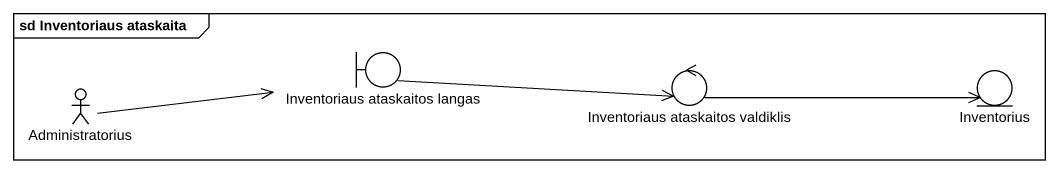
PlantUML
@startuml
mainframe sd Inventoriaus ataskaita
boundary "Inventoriaus ataskaitos langas" as Inventoriaus_ataskaitos
actor Administratorius
control "Inventoriaus ataskaitos valdiklis" as Inventoriaus_ataskaitos_2
entity Inventorius
Inventoriaus_ataskaitos -right-> Inventoriaus_ataskaitos_2
Administratorius -right-> Inventoriaus_ataskaitos
Inventoriaus_ataskaitos_2 -right-> Inventorius
@enduml
